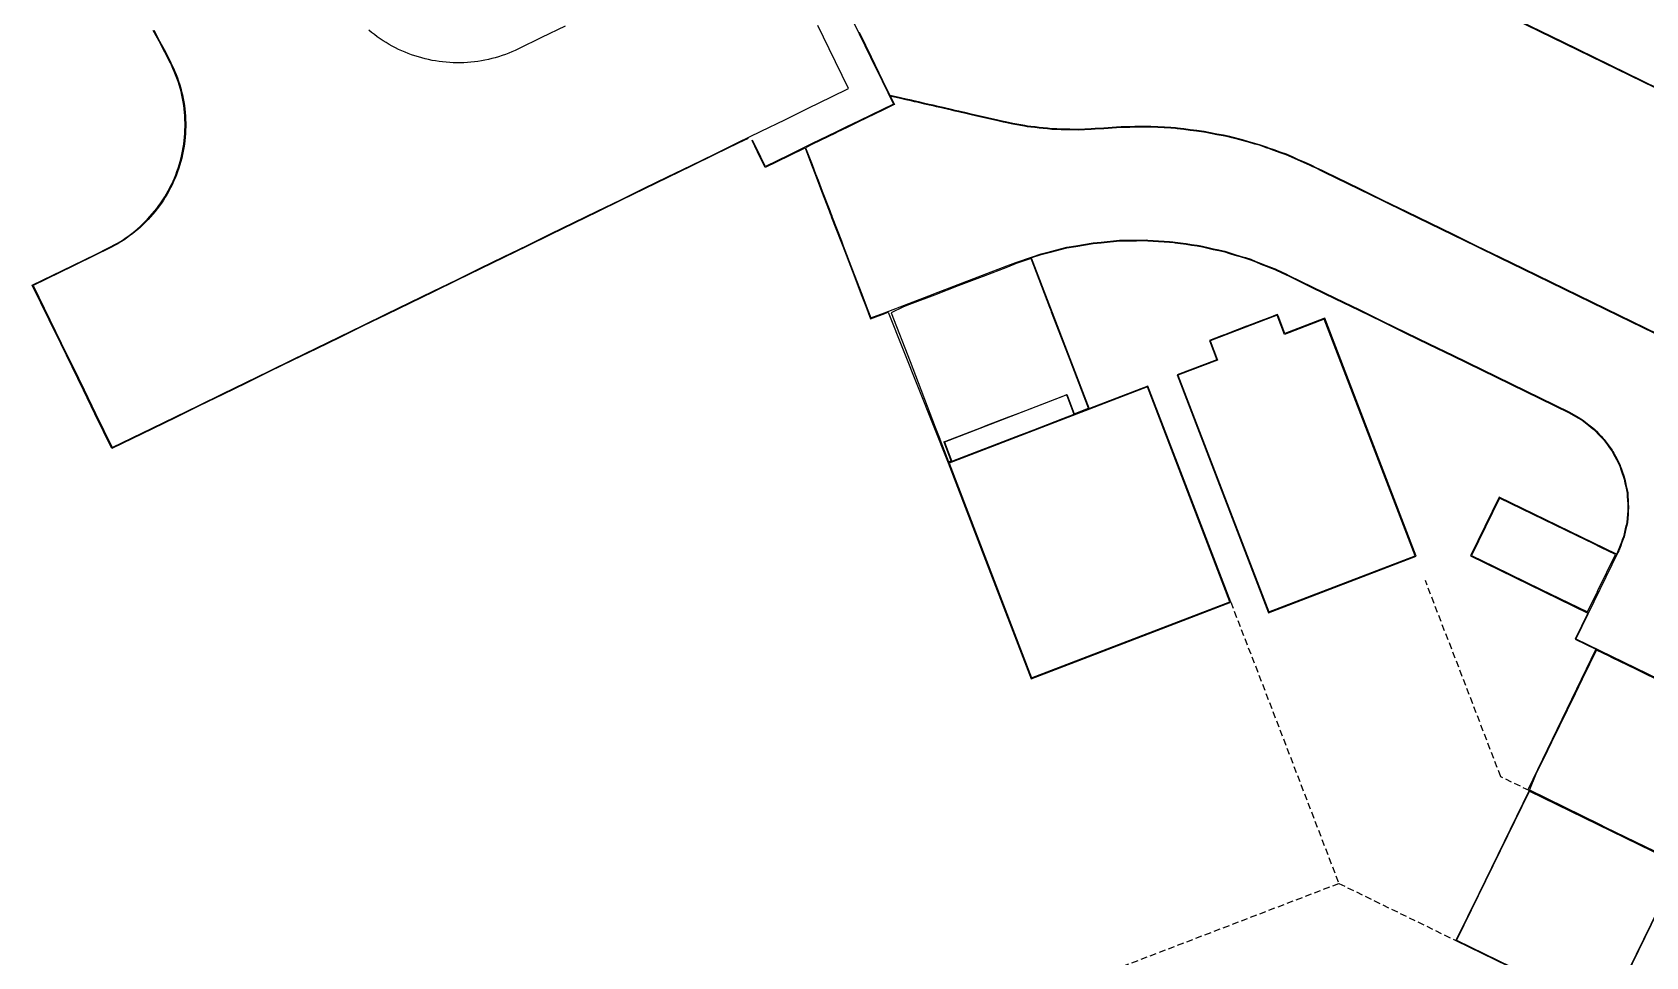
# Model space of a CAD drawing. Header units: metres. Extents: x 337936 to 338461, y 373266 to 374024.
# Drawn here: x 338286.7 to 338348.5, y 373393.4 to 373428.9 of the extents above; entities that cross this region are included whole.
import ezdxf

# ---------------------------------------------------------------- set-up
doc = ezdxf.new("R2010")
doc.units = ezdxf.units.M
doc.linetypes.add('DASHED2', pattern=[0.375, 0.25, -0.125])
for name, color, linetype in [('3D_LINES', 4, 'Continuous'), ('PLOTS EXTERNAL LEVEL', 3, 'Continuous'), ('PLOTS FFL', 1, 'Continuous')]:
    doc.layers.add(name, color=color, linetype=linetype)
doc.layers.add('GARAGES FFL', color=150, linetype='Continuous', lineweight=0)

msp = doc.modelspace()

# ---------------------------------------------------------------- linework, layer by layer
at = {"layer": '3D_LINES', "linetype": 'Continuous'}
for points in [[(338340.489, 373434.54, 34.042), (338351.348, 373429.233, 34.156), (338349.91, 373426.27, 34.102), (338339.042, 373431.573, 34.001)], [(338352.021, 373415.802, 33.676), (338347.528, 373417.994, 33.726), (338343.86, 373419.783, 33.767), (338342.961, 373420.221, 33.777), (338342.058, 373420.661, 33.787), (338341.163, 373421.098, 33.796), (338340.265, 373421.536, 33.803), (338339.366, 373421.975, 33.809), (338338.467, 373422.413, 33.814), (338337.568, 373422.851, 33.818), (338336.669, 373423.29, 33.82), (338336.571, 373423.338, 33.82), (338336.348, 373423.446, 33.82), (338336.123, 373423.556, 33.82), (338335.898, 373423.666, 33.82), (338335.755, 373423.736, 33.82), (338335.755, 373423.736, 33.82), (338335.673, 373423.772, 33.82), (338335.445, 373423.873, 33.82), (338335.218, 373423.974, 33.82), (338334.981, 373424.079, 33.819), (338334.754, 373424.179, 33.819), (338334.517, 373424.264, 33.818), (338334.282, 373424.349, 33.818), (338334.047, 373424.433, 33.817), (338334.027, 373424.44, 33.817), (338333.724, 373424.549, 33.815), (338333.549, 373424.597, 33.815), (338333.308, 373424.664, 33.814), (338333.067, 373424.731, 33.813), (338332.67, 373424.842, 33.811), (338332.583, 373424.859, 33.81), (338332.339, 373424.908, 33.809), (338332.094, 373424.957, 33.808), (338331.85, 373425.006, 33.806), (338331.606, 373425.055, 33.805), (338331.597, 373425.057, 33.805), (338331.319, 373425.092, 33.803), (338331.072, 373425.123, 33.802), (338330.824, 373425.154, 33.8), (338330.576, 373425.185, 33.798), (338330.511, 373425.193, 33.798), (338330.327, 373425.203, 33.797), (338330.079, 373425.215, 33.795), (338329.831, 373425.228, 33.793), (338329.628, 373425.239, 33.792), (338329.556, 373425.242, 33.791), (338329.418, 373425.25, 33.79), (338329.354, 373425.248, 33.79), (338329.153, 373425.244, 33.789), (338328.951, 373425.24, 33.787), (338328.762, 373425.236, 33.786), (338328.558, 373425.231, 33.785), (338328.429, 373425.229, 33.783), (338328.324, 373425.226, 33.783), (338328.25, 373425.221, 33.782), (338327.758, 373425.183, 33.779), (338327.43, 373425.165, 33.776), (338327.269, 373425.156, 33.775), (338326.779, 373425.129, 33.77), (338326.45, 373425.138, 33.765), (338326.284, 373425.142, 33.763), (338326.12, 373425.146, 33.76), (338325.957, 373425.151, 33.758), (338325.759, 373425.159, 33.756), (338325.593, 373425.177, 33.753), (338325.431, 373425.195, 33.75), (338325.273, 373425.212, 33.748), (338325.117, 373425.229, 33.745), (338324.962, 373425.246, 33.742), (338324.824, 373425.261, 33.741), (338324.722, 373425.28, 33.739), (338324.568, 373425.309, 33.736), (338324.417, 373425.338, 33.734), (338324.27, 373425.366, 33.731), (338323.979, 373425.421, 33.726), (338323.903, 373425.436, 33.725), (338323.688, 373425.485, 33.721), (338323.006, 373425.643, 33.708), (338322.669, 373425.721, 33.704), (338322.42, 373425.778, 33.699), (338322.293, 373425.807, 33.696), (338322.19, 373425.831, 33.694), (338322.055, 373425.862, 33.694), (338321.914, 373425.895, 33.693), (338321.587, 373425.97, 33.693), (338321.469, 373425.998, 33.692), (338321.343, 373426.027, 33.692), (338321.207, 373426.058, 33.691), (338321.057, 373426.093, 33.691), (338320.889, 373426.132, 33.69), (338320.648, 373426.187, 33.69), (338320.525, 373426.215, 33.69), (338320.5, 373426.221, 33.606), (338320.374, 373426.25, 33.636), (338320.167, 373426.298, 33.689), (338319.958, 373426.346, 33.689), (338319.79, 373426.385, 33.689), (338319.67, 373426.413, 33.689), (338319.569, 373426.436, 33.689), (338319.703, 373426.162, 33.694), (338319.724, 373426.119, 33.694), (338319.69, 373426.102, 33.695), (338319.276, 373425.901, 33.687), (338318.343, 373425.446, 33.676), (338317.916, 373425.237, 33.674), (338317.525, 373425.047, 33.67), (338317.47, 373425.02, 33.66), (338316.585, 373424.588, 33.66), (338316.319, 373424.458, 33.657), (338316.567, 373423.812, 33.686), (338316.704, 373423.456, 33.545), (338316.797, 373423.213, 33.203), (338316.958, 373422.793, 33.595), (338317.245, 373422.046, 33.652), (338317.29, 373421.928, 33.697), (338317.308, 373421.882, 33.714), (338317.342, 373421.793, 33.722), (338317.692, 373420.881, 33.768), (338317.766, 373420.689, 33.795), (338318.124, 373419.756, 33.831), (338318.478, 373418.834, 33.867), (338318.649, 373418.389, 33.884), (338318.828, 373417.923, 33.897), (338319.351, 373418.124, 33.894), (338320.278, 373418.48, 33.888), (338321.208, 373418.837, 33.883), (338321.243, 373418.85, 33.882), (338322.172, 373419.207, 33.878), (338323.104, 373419.565, 33.876), (338324.036, 373419.923, 33.874), (338324.384, 373420.056, 33.873), (338324.99, 373420.262, 33.874), (338325.35, 373420.384, 33.874), (338325.709, 373420.475, 33.875), (338326.339, 373420.636, 33.878), (338326.681, 373420.695, 33.88), (338327.345, 373420.809, 33.885), (338327.658, 373420.838, 33.888), (338328.361, 373420.903, 33.893), (338328.656, 373420.907, 33.896), (338328.794, 373420.909, 33.898), (338329.007, 373420.912, 33.9), (338329.22, 373420.915, 33.902), (338329.232, 373420.915, 33.902), (338329.382, 373420.917, 33.903), (338329.444, 373420.913, 33.904), (338329.656, 373420.899, 33.906), (338329.858, 373420.886, 33.907), (338330.071, 373420.873, 33.909), (338330.283, 373420.859, 33.91), (338330.4, 373420.851, 33.911), (338330.495, 373420.838, 33.912), (338330.706, 373420.807, 33.913), (338330.917, 373420.777, 33.915), (338331.128, 373420.747, 33.916), (338331.338, 373420.716, 33.917), (338331.411, 373420.706, 33.917), (338331.547, 373420.675, 33.918), (338331.756, 373420.628, 33.919), (338331.963, 373420.581, 33.92), (338332.176, 373420.534, 33.921), (338332.406, 373420.482, 33.922), (338332.587, 373420.426, 33.922), (338332.79, 373420.363, 33.923), (338332.993, 373420.301, 33.923), (338333.196, 373420.238, 33.924), (338333.398, 373420.174, 33.924), (338333.596, 373420.095, 33.924), (338333.794, 373420.017, 33.924), (338333.991, 373419.938, 33.925), (338334.188, 373419.86, 33.924), (338334.33, 373419.804, 33.924), (338334.384, 373419.779, 33.924), (338334.576, 373419.689, 33.924), (338334.761, 373419.603, 33.924), (338334.852, 373419.559, 33.924), (338335.751, 373419.12, 33.921), (338336.65, 373418.682, 33.918), (338337.549, 373418.244, 33.913), (338338.448, 373417.805, 33.907), (338339.346, 373417.367, 33.9), (338340.234, 373416.934, 33.891), (338341.144, 373416.49, 33.881), (338345.624, 373414.305, 33.831), (338345.627, 373414.303, 33.831), (338345.949, 373414.117, 33.828), (338346.118, 373414.02, 33.825), (338346.368, 373413.824, 33.819), (338346.471, 373413.742, 33.817), (338346.575, 373413.659, 33.814), (338346.656, 373413.574, 33.812), (338346.743, 373413.483, 33.809), (338346.832, 373413.39, 33.806), (338346.919, 373413.3, 33.803), (338346.957, 373413.26, 33.801), (338347.097, 373413.065, 33.794), (338347.175, 373412.957, 33.791), (338347.253, 373412.848, 33.787), (338347.288, 373412.8, 33.785), (338347.322, 373412.735, 33.782), (338347.383, 373412.617, 33.778), (338347.445, 373412.5, 33.773), (338347.505, 373412.385, 33.769), (338347.561, 373412.269, 33.764), (338347.57, 373412.245, 33.763), (338347.614, 373412.119, 33.758), (338347.656, 373412.002, 33.753), (338347.704, 373411.867, 33.748), (338347.745, 373411.742, 33.743), (338347.772, 373411.608, 33.738), (338347.801, 373411.465, 33.733), (338347.828, 373411.334, 33.729), (338347.854, 373411.207, 33.726), (338347.862, 373411.067, 33.722), (338347.87, 373410.931, 33.719), (338347.878, 373410.799, 33.716), (338347.886, 373410.658, 33.713), (338347.888, 373410.641, 33.713), (338347.878, 373410.521, 33.711), (338347.867, 373410.385, 33.709), (338347.854, 373410.235, 33.707), (338347.841, 373410.076, 33.705), (338347.815, 373409.962, 33.704), (338347.786, 373409.83, 33.703), (338347.756, 373409.698, 33.703), (338347.716, 373409.523, 33.703), (338347.684, 373409.438, 33.703), (338347.634, 373409.306, 33.703), (338347.585, 373409.18, 33.704), (338347.537, 373409.053, 33.705), (338347.514, 373408.993, 33.705), (338347.48, 373408.921, 33.706), (338345.868, 373405.616, 33.743), (338349.97, 373403.615, 33.857)], [(338335.765, 373423.758, 33.82), (338335.683, 373423.795, 33.82), (338335.455, 373423.896, 33.82), (338335.228, 373423.996, 33.82), (338334.992, 373424.101, 33.819), (338334.764, 373424.203, 33.819), (338334.525, 373424.288, 33.818), (338334.29, 373424.372, 33.818), (338334.056, 373424.456, 33.817), (338334.035, 373424.464, 33.817), (338333.732, 373424.572, 33.815), (338333.556, 373424.621, 33.815), (338333.315, 373424.688, 33.814), (338333.074, 373424.755, 33.813), (338332.676, 373424.866, 33.811), (338332.588, 373424.883, 33.81), (338332.344, 373424.932, 33.809), (338332.099, 373424.981, 33.808), (338331.855, 373425.03, 33.806), (338331.611, 373425.079, 33.805), (338331.601, 373425.081, 33.805), (338331.322, 373425.116, 33.803), (338331.075, 373425.147, 33.802), (338330.827, 373425.179, 33.8), (338330.579, 373425.21, 33.798), (338330.513, 373425.218, 33.798), (338330.329, 373425.227, 33.797), (338330.08, 373425.24, 33.795), (338329.832, 373425.253, 33.793), (338329.63, 373425.264, 33.792), (338329.557, 373425.267, 33.791), (338329.418, 373425.275, 33.79), (338329.354, 373425.273, 33.79), (338329.152, 373425.269, 33.789), (338328.951, 373425.265, 33.787), (338328.761, 373425.261, 33.786), (338328.557, 373425.256, 33.785), (338328.428, 373425.254, 33.783), (338328.323, 373425.251, 33.783), (338328.248, 373425.246, 33.782), (338327.756, 373425.208, 33.779), (338327.429, 373425.19, 33.776), (338327.267, 373425.181, 33.775), (338326.778, 373425.154, 33.77), (338326.451, 373425.163, 33.765), (338326.284, 373425.167, 33.763), (338326.121, 373425.171, 33.76), (338325.958, 373425.176, 33.758), (338325.761, 373425.184, 33.756), (338325.596, 373425.202, 33.753), (338325.434, 373425.22, 33.75), (338325.276, 373425.237, 33.748), (338325.119, 373425.254, 33.745), (338324.964, 373425.271, 33.742), (338324.827, 373425.285, 33.741), (338324.727, 373425.304, 33.739), (338324.572, 373425.334, 33.736), (338324.422, 373425.362, 33.734), (338324.274, 373425.391, 33.731), (338323.984, 373425.446, 33.726), (338323.908, 373425.46, 33.725), (338323.694, 373425.51, 33.721), (338323.012, 373425.667, 33.708), (338322.674, 373425.745, 33.704), (338322.426, 373425.802, 33.699), (338322.299, 373425.832, 33.696), (338322.196, 373425.856, 33.694), (338322.061, 373425.887, 33.694), (338321.919, 373425.919, 33.693), (338321.592, 373425.995, 33.693), (338321.474, 373426.022, 33.692), (338321.348, 373426.051, 33.692), (338321.212, 373426.083, 33.691), (338321.063, 373426.117, 33.691), (338320.895, 373426.156, 33.69), (338320.653, 373426.212, 33.69), (338320.531, 373426.24, 33.69), (338320.506, 373426.246, 33.606), (338320.38, 373426.275, 33.636), (338320.173, 373426.323, 33.689), (338319.964, 373426.371, 33.689), (338319.796, 373426.41, 33.689), (338319.676, 373426.437, 33.689), (338319.561, 373426.464, 33.689)], [(338316.297, 373424.447, 33.658), (338316.544, 373423.803, 33.686), (338316.681, 373423.447, 33.545), (338316.774, 373423.204, 33.203), (338316.935, 373422.784, 33.595), (338317.222, 373422.037, 33.652), (338317.267, 373421.919, 33.697), (338317.285, 373421.873, 33.714), (338317.319, 373421.784, 33.722), (338317.669, 373420.873, 33.768), (338317.743, 373420.68, 33.795), (338318.101, 373419.747, 33.831), (338318.455, 373418.825, 33.867), (338318.626, 373418.38, 33.884), (338318.813, 373417.891, 33.897), (338319.36, 373418.101, 33.894), (338319.49, 373418.151, 33.893)], [(338360.444, 373411.411, 33.587), (338360.837, 373412.215, 33.565), (338359.952, 373412.646, 33.575), (338359.037, 373413.093, 33.585), (338356.34, 373414.408, 33.615), (338354.096, 373415.503, 33.64), (338352.029, 373415.826, 33.676), (338347.539, 373418.016, 33.726), (338343.871, 373419.805, 33.767), (338342.972, 373420.244, 33.777), (338342.069, 373420.684, 33.787), (338341.174, 373421.12, 33.796), (338340.275, 373421.559, 33.803), (338339.377, 373421.997, 33.809), (338338.478, 373422.436, 33.814), (338337.579, 373422.874, 33.818), (338336.68, 373423.312, 33.82), (338336.582, 373423.36, 33.82), (338336.359, 373423.469, 33.82), (338336.134, 373423.579, 33.82), (338335.909, 373423.689, 33.82), (338335.765, 373423.758, 33.82), (338335.765, 373423.758, 33.82)], [(338324.976, 373420.231, 33.874), (338324.998, 373420.238, 33.874), (338325.357, 373420.36, 33.874), (338325.715, 373420.451, 33.875), (338326.345, 373420.611, 33.878), (338326.685, 373420.67, 33.88), (338327.349, 373420.784, 33.885), (338327.66, 373420.813, 33.888), (338328.363, 373420.878, 33.893), (338328.656, 373420.882, 33.896), (338328.794, 373420.884, 33.898), (338329.007, 373420.887, 33.9), (338329.22, 373420.89, 33.902), (338329.232, 373420.89, 33.902), (338329.381, 373420.892, 33.903), (338329.443, 373420.888, 33.904), (338329.655, 373420.874, 33.906), (338329.857, 373420.861, 33.907), (338330.069, 373420.848, 33.909), (338330.282, 373420.834, 33.91), (338330.398, 373420.826, 33.911), (338330.491, 373420.813, 33.912), (338330.703, 373420.782, 33.913), (338330.914, 373420.752, 33.915), (338331.124, 373420.722, 33.916), (338331.335, 373420.692, 33.917), (338331.406, 373420.681, 33.917), (338331.542, 373420.651, 33.918), (338331.75, 373420.604, 33.919), (338331.958, 373420.557, 33.92), (338332.17, 373420.509, 33.921), (338332.4, 373420.458, 33.922), (338332.579, 373420.402, 33.922), (338332.783, 373420.339, 33.923), (338332.985, 373420.277, 33.923), (338333.188, 373420.214, 33.924), (338333.39, 373420.15, 33.924), (338333.587, 373420.072, 33.924), (338333.784, 373419.994, 33.924), (338333.982, 373419.915, 33.925), (338334.179, 373419.837, 33.924), (338334.32, 373419.781, 33.924), (338334.373, 373419.756, 33.924), (338334.566, 373419.666, 33.924), (338334.751, 373419.58, 33.924), (338334.841, 373419.536, 33.924), (338335.74, 373419.098, 33.921), (338336.639, 373418.659, 33.918), (338337.538, 373418.221, 33.913), (338338.437, 373417.783, 33.907), (338339.335, 373417.344, 33.9), (338340.223, 373416.911, 33.891), (338341.133, 373416.468, 33.881), (338345.613, 373414.283, 33.831), (338345.615, 373414.281, 33.831), (338345.937, 373414.095, 33.828), (338346.104, 373413.999, 33.825), (338346.352, 373413.804, 33.819), (338346.456, 373413.723, 33.817), (338346.558, 373413.64, 33.814), (338346.638, 373413.557, 33.812), (338346.725, 373413.466, 33.809), (338346.814, 373413.373, 33.806), (338346.901, 373413.282, 33.803), (338346.938, 373413.244, 33.801), (338347.077, 373413.05, 33.794), (338347.155, 373412.942, 33.791), (338347.233, 373412.833, 33.787), (338347.267, 373412.787, 33.785), (338347.3, 373412.724, 33.782), (338347.361, 373412.606, 33.778), (338347.423, 373412.488, 33.773), (338347.483, 373412.373, 33.769), (338347.538, 373412.26, 33.764), (338347.546, 373412.237, 33.763), (338347.591, 373412.111, 33.758), (338347.632, 373411.994, 33.753), (338347.68, 373411.859, 33.748), (338347.721, 373411.736, 33.743), (338347.748, 373411.603, 33.738), (338347.777, 373411.46, 33.733), (338347.804, 373411.329, 33.729), (338347.829, 373411.204, 33.726), (338347.837, 373411.065, 33.722), (338347.845, 373410.93, 33.719), (338347.853, 373410.797, 33.716), (338347.862, 373410.657, 33.713), (338347.862, 373410.642, 33.713), (338347.853, 373410.523, 33.711), (338347.842, 373410.387, 33.709), (338347.829, 373410.237, 33.707), (338347.817, 373410.08, 33.705), (338347.791, 373409.967, 33.704), (338347.761, 373409.836, 33.703), (338347.731, 373409.704, 33.703), (338347.692, 373409.53, 33.703), (338347.66, 373409.447, 33.703), (338347.61, 373409.315, 33.703), (338347.562, 373409.188, 33.704), (338347.514, 373409.062, 33.705), (338347.491, 373409.003, 33.705), (338347.458, 373408.932, 33.706), (338347.421, 373408.857, 33.707)], [(338324.976, 373420.231, 33.874), (338327.194, 373414.441, 33.778)], [(338319.49, 373418.151, 33.893), (338321.791, 373412.367, 33.675)], [(338326.616, 373414.219, 33.805), (338326.339, 373414.97, 33.791), (338321.645, 373413.162, 33.705), (338321.93, 373412.418, 33.675)], [(338347.421, 373408.857, 33.707), (338342.921, 373411.041, 33.755), (338341.818, 373408.799, 33.755), (338346.32, 373406.6, 33.732)], [(338346.32, 373406.6, 33.732), (338345.835, 373405.604, 33.743), (338346.63, 373405.216, 33.765)], [(338346.63, 373405.216, 33.765), (338344.025, 373399.811, 33.75)], [(338349.305, 373403.884, 33.839), (338348.162, 373404.441, 33.808), (338347.259, 373404.882, 33.783), (338347.139, 373404.94, 33.779), (338346.652, 373405.177, 33.766), (338346.499, 373404.863, 33.768), (338346.387, 373404.634, 33.769), (338346.111, 373404.068, 33.772), (338345.834, 373403.5, 33.765), (338344.932, 373401.65, 33.769), (338344.632, 373401.036, 33.763), (338344.333, 373400.421, 33.756), (338344.083, 373399.81, 33.75), (338346.778, 373398.496, 33.75), (338346.995, 373398.39, 33.751), (338349.662, 373397.09, 33.751)]]:
    msp.add_polyline3d(points, dxfattribs=at)
for points in [[(338340.5, 373434.505, 34.042), (338340.079, 373433.643, 34.03), (338339.857, 373433.188, 34.024), (338339.752, 373432.973, 34.021), (338339.316, 373432.079, 34.008), (338339.075, 373431.584, 34.001), (338339.946, 373431.16, 34.009), (338340.85, 373430.719, 34.018), (338345.344, 373428.527, 34.06), (338349.02, 373426.734, 34.094), (338349.886, 373426.312, 34.102), (338351.311, 373429.233, 34.156), (338347.668, 373431.009, 34.122), (338343.181, 373433.198, 34.08), (338342.258, 373433.648, 34.067), (338340.5, 373434.505, 34.042)], [(338324.966, 373420.211, 33.873), (338324.402, 373420.009, 33.874), (338324.061, 373419.879, 33.874), (338323.13, 373419.521, 33.876), (338323.105, 373419.511, 33.876), (338323.094, 373419.508, 33.876), (338322.17, 373419.153, 33.879), (338321.259, 373418.803, 33.883), (338320.408, 373418.476, 33.887), (338320.301, 373418.435, 33.887), (338320.071, 373418.347, 33.889), (338319.607, 373418.124, 33.89), (338320.326, 373416.253, 33.812), (338321.292, 373413.736, 33.722), (338321.464, 373413.289, 33.711), (338321.469, 373413.275, 33.71), (338321.805, 373412.4, 33.689), (338321.908, 373412.439, 33.686), (338321.632, 373413.159, 33.704), (338321.627, 373413.172, 33.705), (338321.696, 373413.199, 33.705), (338323.064, 373413.724, 33.702), (338323.242, 373413.792, 33.702), (338324.121, 373414.129, 33.702), (338324.298, 373414.197, 33.707), (338324.392, 373414.234, 33.735), (338324.769, 373414.378, 33.812), (338325.889, 373414.808, 33.812), (338326.156, 373414.911, 33.799), (338326.342, 373414.982, 33.791), (338326.389, 373414.858, 33.793), (338326.623, 373414.249, 33.804), (338327.173, 373414.46, 33.779), (338326.463, 373416.31, 33.746), (338325.757, 373418.15, 33.812), (338325.746, 373418.178, 33.813), (338325.688, 373418.328, 33.818), (338324.966, 373420.211, 33.873)], [(338347.387, 373408.843, 33.707), (338346.823, 373409.118, 33.713), (338346.526, 373409.263, 33.716), (338345.914, 373409.561, 33.723), (338342.937, 373411.013, 33.755), (338341.863, 373408.811, 33.755), (338342.727, 373408.389, 33.746), (338344.539, 373407.506, 33.726), (338344.881, 373407.339, 33.723), (338346.313, 373406.641, 33.731), (338346.681, 373407.396, 33.723), (338346.703, 373407.442, 33.722), (338346.712, 373407.46, 33.722), (338347.387, 373408.843, 33.707)]]:
    msp.add_polyline3d(points, close=True, dxfattribs=at)
at = {"layer": '3D_LINES'}
for points in [[(338317.937, 373429.726, 33.734), (338318.375, 373428.827, 33.704), (338318.814, 373427.928, 33.674), (338318.814, 373427.928, 33.674), (338319.252, 373427.029, 33.679), (338319.69, 373426.13, 33.694), (338319.273, 373425.927, 33.687), (338318.374, 373425.489, 33.675), (338317.893, 373425.254, 33.674), (338317.476, 373425.05, 33.669), (338316.577, 373424.612, 33.659), (338315.678, 373424.174, 33.649), (338314.779, 373423.735, 33.639), (338314.604, 373424.095, 33.629), (338314.287, 373424.744, 33.611)], [(338314.114, 373424.816, 33.588), (338313.733, 373424.63, 33.584), (338312.834, 373424.192, 33.574), (338311.935, 373423.753, 33.564), (338311.037, 373423.315, 33.554), (338310.138, 373422.877, 33.544), (338309.239, 373422.438, 33.534), (338308.34, 373422, 33.524), (338307.442, 373421.562, 33.514), (338306.543, 373421.123, 33.504), (338305.644, 373420.685, 33.494), (338304.745, 373420.246, 33.484), (338303.846, 373419.808, 33.474), (338302.948, 373419.37, 33.464), (338302.049, 373418.931, 33.454), (338301.15, 373418.493, 33.444), (338300.251, 373418.055, 33.434), (338299.352, 373417.616, 33.424), (338298.454, 373417.178, 33.414), (338297.555, 373416.739, 33.404), (338296.656, 373416.301, 33.394), (338295.757, 373415.863, 33.384), (338294.858, 373415.424, 33.375), (338293.96, 373414.986, 33.365), (338293.061, 373414.548, 33.355), (338292.162, 373414.109, 33.345), (338291.263, 373413.671, 33.335), (338289.713, 373412.915, 33.325), (338289.061, 373414.251, 33.348), (338288.623, 373415.15, 33.378), (338288.184, 373416.049, 33.408), (338287.746, 373416.948, 33.378), (338287.307, 373417.846, 33.348), (338286.656, 373419.183, 33.325), (338288.206, 373419.939, 33.335), (338289.105, 373420.377, 33.345), (338289.558, 373420.598, 33.35), (338289.683, 373420.661, 33.351), (338289.802, 373420.725, 33.353), (338289.92, 373420.792, 33.354), (338290.035, 373420.862, 33.355), (338290.149, 373420.935, 33.356), (338290.261, 373421.011, 33.357), (338290.371, 373421.09, 33.358), (338290.479, 373421.171, 33.359), (338290.585, 373421.255, 33.359), (338290.689, 373421.342, 33.36), (338290.79, 373421.432, 33.36), (338290.889, 373421.524, 33.361), (338290.986, 373421.619, 33.361), (338291.08, 373421.716, 33.361), (338291.171, 373421.815, 33.361), (338291.261, 373421.917, 33.361), (338291.347, 373422.021, 33.361), (338291.431, 373422.127, 33.36), (338291.512, 373422.236, 33.36), (338291.59, 373422.346, 33.359), (338291.665, 373422.458, 33.359), (338291.737, 373422.573, 33.358), (338291.807, 373422.689, 33.357), (338291.873, 373422.807, 33.356), (338291.936, 373422.926, 33.355), (338291.997, 373423.047, 33.354), (338292.054, 373423.17, 33.353), (338292.108, 373423.294, 33.351), (338292.158, 373423.419, 33.35), (338292.206, 373423.546, 33.348), (338292.25, 373423.674, 33.347), (338292.291, 373423.803, 33.345), (338292.329, 373423.933, 33.343), (338292.363, 373424.063, 33.342), (338292.394, 373424.195, 33.34), (338292.421, 373424.328, 33.338), (338292.445, 373424.461, 33.337), (338292.466, 373424.594, 33.335), (338292.483, 373424.728, 33.333), (338292.497, 373424.863, 33.332), (338292.507, 373424.998, 33.33), (338292.514, 373425.133, 33.328), (338292.518, 373425.268, 33.327), (338292.517, 373425.403, 33.325), (338292.514, 373425.539, 33.324), (338292.507, 373425.674, 33.322), (338292.496, 373425.809, 33.32), (338292.482, 373425.943, 33.319), (338292.465, 373426.077, 33.317), (338292.444, 373426.211, 33.316), (338292.42, 373426.344, 33.314), (338292.392, 373426.476, 33.312), (338292.361, 373426.608, 33.311), (338292.326, 373426.739, 33.309), (338292.288, 373426.868, 33.308), (338292.247, 373426.997, 33.306), (338292.203, 373427.125, 33.305), (338292.155, 373427.252, 33.303), (338292.104, 373427.377, 33.302), (338292.05, 373427.501, 33.3), (338291.992, 373427.625, 33.299), (338291.954, 373427.702, 33.298), (338291.739, 373428.121, 33.293), (338291.52, 373428.539, 33.288), (338291.295, 373428.954, 33.284)], [(338291.317, 373428.966, 33.284), (338291.542, 373428.55, 33.288), (338291.762, 373428.132, 33.293), (338291.976, 373427.713, 33.298), (338292.014, 373427.636, 33.299), (338292.073, 373427.511, 33.3), (338292.127, 373427.387, 33.302), (338292.178, 373427.261, 33.303), (338292.226, 373427.134, 33.305), (338292.271, 373427.005, 33.306), (338292.312, 373426.876, 33.308), (338292.35, 373426.745, 33.309), (338292.385, 373426.614, 33.311), (338292.416, 373426.482, 33.312), (338292.444, 373426.349, 33.314), (338292.468, 373426.215, 33.316), (338292.489, 373426.081, 33.317), (338292.507, 373425.946, 33.319), (338292.521, 373425.811, 33.32), (338292.532, 373425.675, 33.322), (338292.539, 373425.54, 33.324), (338292.542, 373425.404, 33.325), (338292.543, 373425.268, 33.327), (338292.539, 373425.132, 33.328), (338292.532, 373424.996, 33.33), (338292.522, 373424.861, 33.332), (338292.508, 373424.726, 33.333), (338292.491, 373424.591, 33.335), (338292.47, 373424.457, 33.337), (338292.446, 373424.323, 33.338), (338292.418, 373424.19, 33.34), (338292.387, 373424.057, 33.342), (338292.353, 373423.926, 33.343), (338292.315, 373423.795, 33.345), (338292.274, 373423.666, 33.347), (338292.23, 373423.537, 33.348), (338292.182, 373423.41, 33.35), (338292.131, 373423.284, 33.351), (338292.077, 373423.16, 33.353), (338292.019, 373423.036, 33.354), (338291.959, 373422.915, 33.355), (338291.895, 373422.795, 33.356), (338291.828, 373422.676, 33.357), (338291.759, 373422.56, 33.358), (338291.686, 373422.445, 33.359), (338291.61, 373422.332, 33.359), (338291.532, 373422.221, 33.36), (338291.45, 373422.112, 33.36), (338291.366, 373422.005, 33.361), (338291.28, 373421.901, 33.361), (338291.19, 373421.799, 33.361), (338291.098, 373421.699, 33.361), (338291.003, 373421.601, 33.361), (338290.906, 373421.506, 33.361), (338290.807, 373421.413, 33.36), (338290.705, 373421.323, 33.36), (338290.601, 373421.236, 33.359), (338290.495, 373421.151, 33.359), (338290.386, 373421.07, 33.358), (338290.276, 373420.991, 33.357), (338290.163, 373420.914, 33.356), (338290.049, 373420.841, 33.355), (338289.932, 373420.771, 33.354), (338289.814, 373420.703, 33.353), (338289.694, 373420.639, 33.351), (338289.569, 373420.576, 33.35), (338289.116, 373420.355, 33.345), (338288.217, 373419.917, 33.335), (338286.689, 373419.171, 33.325), (338287.33, 373417.857, 33.348), (338287.768, 373416.959, 33.378), (338288.207, 373416.06, 33.408), (338288.645, 373415.161, 33.378), (338289.083, 373414.262, 33.348), (338289.724, 373412.948, 33.325), (338291.252, 373413.693, 33.335), (338292.151, 373414.132, 33.345), (338293.05, 373414.57, 33.355), (338293.949, 373415.008, 33.365), (338294.847, 373415.447, 33.375), (338295.746, 373415.885, 33.384), (338296.645, 373416.324, 33.394), (338297.544, 373416.762, 33.404), (338298.443, 373417.2, 33.414), (338299.341, 373417.639, 33.424), (338300.24, 373418.077, 33.434), (338301.139, 373418.515, 33.444), (338302.038, 373418.954, 33.454), (338302.937, 373419.392, 33.464), (338303.835, 373419.831, 33.474), (338304.734, 373420.269, 33.484), (338305.633, 373420.707, 33.494), (338306.532, 373421.146, 33.504), (338307.431, 373421.584, 33.514), (338308.329, 373422.022, 33.524), (338309.228, 373422.461, 33.534), (338310.127, 373422.899, 33.544), (338311.026, 373423.338, 33.554), (338311.925, 373423.776, 33.564), (338312.823, 373424.214, 33.574), (338313.722, 373424.653, 33.584), (338314.621, 373425.091, 33.594), (338315.52, 373425.529, 33.604), (338316.419, 373425.968, 33.613), (338317.317, 373426.406, 33.623), (338317.968, 373426.724, 33.624), (338317.223, 373428.251, 33.654), (338316.784, 373429.15, 33.684)], [(338307.092, 373429.122, 33.544), (338306.193, 373428.684, 33.534), (338305.307, 373428.252, 33.524), (338305.18, 373428.192, 33.522), (338305.056, 373428.137, 33.521), (338304.93, 373428.086, 33.519), (338304.803, 373428.037, 33.517), (338304.675, 373427.992, 33.514), (338304.545, 373427.95, 33.512), (338304.415, 373427.912, 33.51), (338304.284, 373427.877, 33.507), (338304.152, 373427.845, 33.504), (338304.019, 373427.817, 33.501), (338303.885, 373427.792, 33.498), (338303.751, 373427.771, 33.495), (338303.616, 373427.753, 33.492), (338303.481, 373427.738, 33.488), (338303.346, 373427.727, 33.485), (338303.21, 373427.72, 33.481), (338303.074, 373427.716, 33.477), (338302.938, 373427.715, 33.473), (338302.802, 373427.718, 33.469), (338302.667, 373427.724, 33.464), (338302.531, 373427.734, 33.46), (338302.396, 373427.748, 33.455), (338302.261, 373427.765, 33.45), (338302.127, 373427.785, 33.445), (338301.993, 373427.809, 33.44), (338301.86, 373427.836, 33.435), (338301.727, 373427.867, 33.429), (338301.596, 373427.901, 33.424), (338301.465, 373427.938, 33.418), (338301.335, 373427.979, 33.412), (338301.207, 373428.023, 33.406), (338301.079, 373428.07, 33.401), (338300.953, 373428.121, 33.395), (338300.829, 373428.174, 33.39), (338300.705, 373428.231, 33.384), (338300.583, 373428.292, 33.379), (338300.463, 373428.355, 33.374), (338300.344, 373428.421, 33.369), (338300.228, 373428.491, 33.364), (338300.113, 373428.563, 33.36), (338299.999, 373428.638, 33.355), (338299.888, 373428.716, 33.351), (338299.779, 373428.797, 33.347), (338299.672, 373428.881, 33.343), (338299.567, 373428.968, 33.339)], [(338318.374, 373428.886, 33.705), (338318.398, 373428.838, 33.704), (338318.836, 373427.939, 33.674), (338319.274, 373427.04, 33.679), (338319.549, 373426.477, 33.689)], [(338316.292, 373424.445, 33.656), (338315.689, 373424.151, 33.649), (338314.768, 373423.702, 33.639), (338314.581, 373424.084, 33.629), (338314.265, 373424.733, 33.611)]]:
    msp.add_polyline3d(points, dxfattribs=at)
at = {"layer": '3D_LINES', "linetype": 'DASHED2'}
for points in [[(338342.983, 373400.319, 33.75), (338340.093, 373407.848, 33.75)], [(338332.63, 373407.019, 33.675), (338336.773, 373396.225, 33.596)], [(338344.073, 373399.788, 33.75), (338342.983, 373400.319, 33.75)], [(338324.988, 373391.701, 32.9), (338336.773, 373396.225, 33.596), (338336.773, 373396.225, 33.596)], [(338336.773, 373396.225, 33.596), (338341.266, 373394.033, 33.75)]]:
    msp.add_polyline3d(points, dxfattribs=at)
at = {"layer": 'GARAGES FFL', "linetype": 'Continuous', "elevation": 33.75}
msp.add_lwpolyline([(338349.848, 373396.944), (338344.084, 373399.755), (338341.299, 373394.045), (338347.063, 373391.234)], close=True, dxfattribs=at)
at = {"layer": 'PLOTS EXTERNAL LEVEL', "linetype": 'Continuous'}
for points in [[(338336.2, 373417.899, 33.75), (338334.708, 373417.326, 33.73), (338334.47, 373417.946, 33.789), (338334.426, 373418.061, 33.796), (338334.347, 373418.031, 33.791), (338334.286, 373418.007, 33.787), (338334.231, 373417.986, 33.784), (338333.572, 373417.733, 33.775), (338333.508, 373417.709, 33.772), (338333.45, 373417.686, 33.769), (338333.374, 373417.657, 33.766), (338333.279, 373417.621, 33.762), (338333.237, 373417.605, 33.76), (338332.514, 373417.327, 33.75), (338332.422, 373417.292, 33.747), (338332.341, 373417.261, 33.744), (338332.268, 373417.233, 33.741), (338331.809, 373417.057, 33.735), (338332.091, 373416.321, 33.695), (338330.569, 373415.737, 33.675), (338334.073, 373406.608, 33.675), (338339.735, 373408.782, 33.75), (338336.231, 373417.91, 33.75)], [(338329.448, 373415.307, 33.675), (338326.18, 373414.052, 33.825), (338325.059, 373413.622, 33.825), (338324.686, 373413.479, 33.703), (338324.556, 373413.429, 33.675), (338321.791, 373412.367, 33.675), (338323.224, 373408.633, 33.675), (338324.972, 373404.079, 33.675), (338329.64, 373405.871, 33.675), (338332.63, 373407.019, 33.675), (338330.838, 373411.686, 33.675), (338329.448, 373415.307, 33.675)], [(338349.881, 373396.955, 33.75), (338345.598, 373399.044, 33.75), (338344.073, 373399.788, 33.75), (338342.143, 373395.831, 33.75), (338341.266, 373394.033, 33.75), (338345.277, 373392.077, 33.75), (338347.074, 373391.2, 33.75), (338349.004, 373395.157, 33.75), (338349.881, 373396.955, 33.75)]]:
    msp.add_polyline3d(points, close=True, dxfattribs=at)
at = {"layer": 'PLOTS FFL', "linetype": 'Continuous'}
for points, elevation in [([(338336.216, 373417.878), (338334.693, 373417.294), (338334.411, 373418.029), (338331.842, 373417.042), (338332.124, 373416.307), (338330.601, 373415.723), (338334.087, 373406.641), (338339.703, 373408.796)], 33.9), ([(338329.434, 373415.275), (338321.823, 373412.353), (338324.987, 373404.111), (338332.598, 373407.033)], 33.825)]:
    msp.add_lwpolyline(points, close=True, dxfattribs=dict(at, elevation=elevation))

doc.saveas('drawing.dxf')
